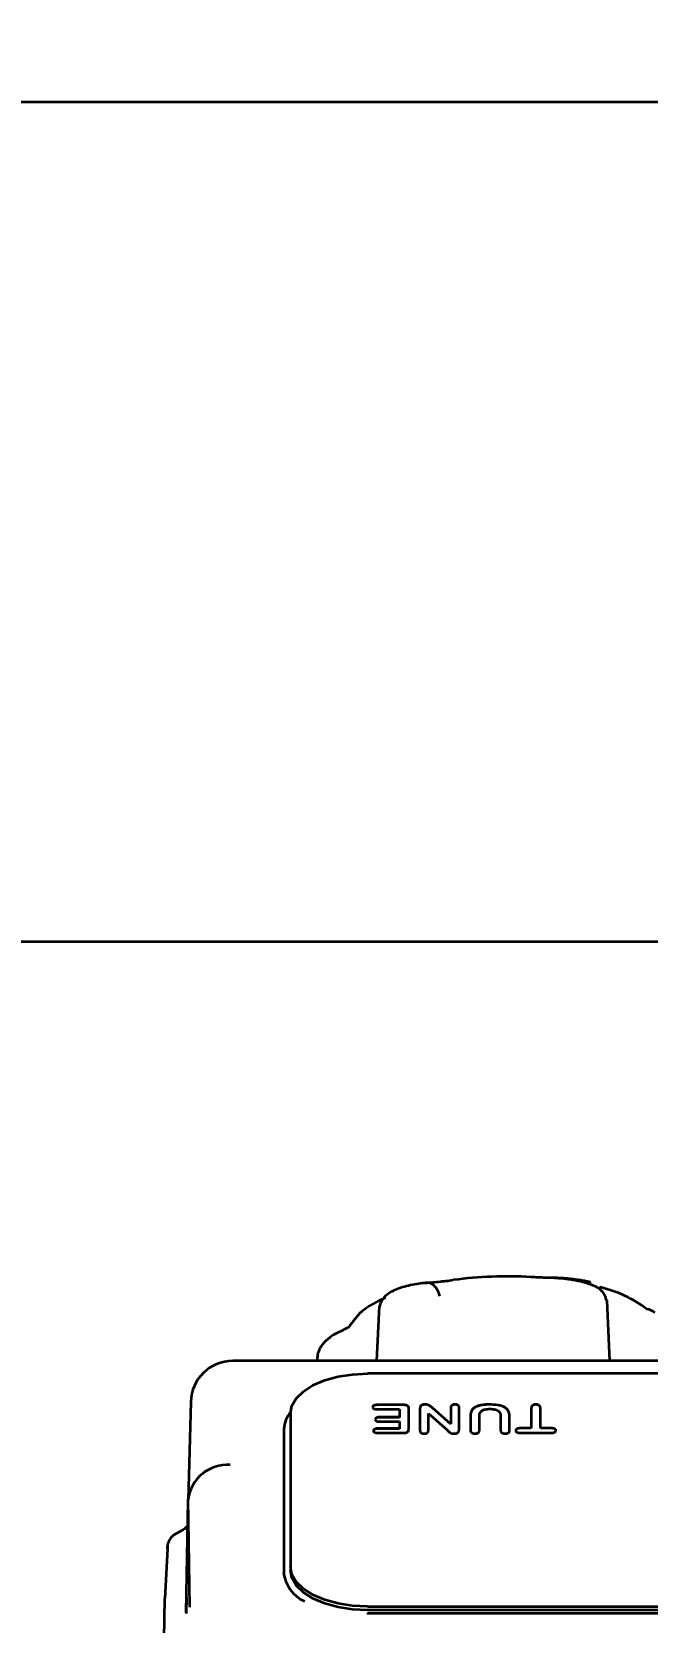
# Paper-space layout 'Blatt1' of a CAD drawing. Header units: millimetres. Extents: x 0 to 1189, y 0 to 841.
# Drawn here: x 224.64 to 229.03, y 649.37 to 660.73 of the extents above; entities that cross this region are included whole.
import ezdxf

# ---------------------------------------------------------------- set-up
doc = ezdxf.new("R2010")
doc.units = ezdxf.units.MM
doc.layers.add('BEMASSUNG', color=1, linetype='Continuous')
doc.styles.add('SLDTEXTSTYLE2', font='TXT', dxfattribs={"width": 0.75})
doc.dimstyles.new('SLDDIMSTYLE2', dxfattribs={"dimtxt": 3.5, "dimasz": 2.5, "dimexe": 0, "dimexo": 0.0625, "dimgap": 0.875, "dimtad": 1, "dimdec": 1, "dimlfac": 5, "dimrnd": 1e-09, "dimzin": 12, "dimdsep": 46, "dimtxsty": 'SLDTEXTSTYLE2', "dimsah": 1, "dimcen": 0.09, "dimadec": 0, "dimazin": 3, "dimtfac": 1, "dimtdec": 1, "dimtofl": 0, "dimtmove": 0, "dimatfit": 3, "dimfxl": 1, "dimfrac": 2, "dimtolj": 1, "dimtzin": 12, "dimarcsym": 0})

# ---------------------------------------------------------------- blocks, each defined once
blk = doc.blocks.new('_D_9')
at = {"layer": 'BEMASSUNG'}
for p, q in [((126.136, 599.232), (126.136, 758.832)), ((252.936, 599.232), (252.936, 758.832)), ((126.136, 756.832), (252.936, 756.832))]:
    blk.add_line(p, q, dxfattribs=at)
for points in [[(126.136, 756.832), (128.636, 756.482), (128.636, 757.182)], [(252.936, 756.832), (250.436, 757.182), (250.436, 756.482)]]:
    blk.add_solid(points, dxfattribs=at)
at = {"layer": 'BEMASSUNG', "insert": (185.657, 761.344), "char_height": 3.5, "attachment_point": 1, "style": 'SLDTEXTSTYLE2'}
blk.add_mtext('634', dxfattribs=at)

psp = doc.layouts.new('Blatt1')

# ---------------------------------------------------------------- linework, layer by layer
at = {"color": 7, "linetype": 'Continuous', "lineweight": 35}
for p, q in [((123.136, 660.232), (255.936, 660.232)), ((129.136, 654.232), (249.936, 654.232)), ((228.768, 651.236), (228.748, 651.668)), ((227.12, 651.628), (227.102, 651.236)), ((235.798, 651.236), (226.074, 651.236)), ((226.679, 651.286), (226.676, 651.236)), ((234.836, 651.146), (227.036, 651.146)), ((225.775, 650.944), (225.756, 650.243)), ((227.292, 650.922), (227.106, 650.922)), ((227.292, 650.922), (227.106, 650.922)), ((227.106, 650.922), (227.106, 650.922)), ((227.106, 650.891), (227.266, 650.891)), ((227.266, 650.891), (227.266, 650.834)), ((227.292, 650.922), (227.292, 650.922)), ((227.331, 650.747), (227.331, 650.897)), ((227.411, 650.898), (227.411, 650.74)), ((227.447, 650.925), (227.447, 650.924)), ((227.631, 650.784), (227.5, 650.901)), ((227.631, 650.784), (227.5, 650.9)), ((227.631, 650.902), (227.631, 650.784)), ((227.661, 650.925), (227.661, 650.924)), ((227.691, 650.746), (227.691, 650.901)), ((227.806, 650.905), (227.806, 650.906)), ((227.905, 650.925), (227.905, 650.924)), ((228.206, 650.9), (228.206, 650.756)), ((228.239, 650.925), (228.239, 650.924)), ((228.271, 650.756), (228.271, 650.9)), ((226.438, 650.749), (226.438, 649.704)), ((226.486, 650.86), (226.486, 649.767)), ((227.092, 650.818), (227.092, 650.817)), ((227.266, 650.753), (227.111, 650.753)), ((227.111, 650.753), (227.111, 650.752)), ((227.266, 650.752), (227.111, 650.752)), ((227.266, 650.834), (227.124, 650.834)), ((227.124, 650.834), (227.124, 650.833)), ((227.266, 650.833), (227.124, 650.833)), ((227.124, 650.803), (227.266, 650.803)), ((227.266, 650.834), (227.266, 650.833)), ((227.266, 650.803), (227.266, 650.753)), ((227.266, 650.753), (227.266, 650.752)), ((227.471, 650.74), (227.471, 650.86)), ((227.471, 650.86), (227.607, 650.741)), ((227.631, 650.784), (227.631, 650.784)), ((227.771, 650.839), (227.771, 650.741)), ((227.836, 650.742), (227.836, 650.842)), ((227.986, 650.841), (227.986, 650.742)), ((228.051, 650.741), (228.051, 650.838)), ((228.206, 650.756), (228.131, 650.756)), ((228.131, 650.756), (228.131, 650.755)), ((228.206, 650.755), (228.131, 650.755)), ((228.206, 650.756), (228.206, 650.755)), ((228.347, 650.756), (228.271, 650.756)), ((228.271, 650.756), (228.271, 650.755)), ((228.347, 650.755), (228.271, 650.755)), ((228.347, 650.756), (228.347, 650.755)), ((227.111, 650.722), (227.292, 650.722)), ((227.688, 650.731), (227.691, 650.746)), ((228.131, 650.722), (228.347, 650.722)), ((225.741, 649.438), (225.756, 650.238)), ((225.767, 649.478), (225.756, 650.248)), ((225.708, 650.023), (225.657, 649.995)), ((225.607, 649.896), (225.59, 649.538)), ((226.486, 649.767), (226.486, 649.741)), ((225.587, 649.538), (225.537, 646.86)), ((225.744, 649.549), (225.741, 649.438)), ((227.036, 649.481), (234.836, 649.481)), ((234.836, 649.455), (227.036, 649.455)), ((234.836, 649.432), (227.036, 649.432)), ((227.036, 649.432), (227.036, 649.426))]:
    psp.add_line(p, q, dxfattribs=at)
at = {"color": 7, "linetype": 'Continuous', "lineweight": 35, "flags": 128}
for points in [[(227.553, 651.7), (227.546, 651.722), (227.536, 651.743), (227.525, 651.761), (227.511, 651.775), (227.496, 651.786), (227.48, 651.793), (227.464, 651.795), (227.448, 651.794)], [(228.391, 651.829), (228.372, 651.829), (228.368, 651.829)], [(226.486, 650.86), (226.497, 650.916), (226.528, 650.969), (226.579, 651.019), (226.647, 651.062), (226.731, 651.098), (226.826, 651.124), (226.929, 651.14), (227.036, 651.146)], [(225.607, 649.896), (225.608, 649.908), (225.61, 649.917)], [(227.036, 649.481), (226.929, 649.486), (226.826, 649.503), (226.731, 649.529), (226.647, 649.565), (226.579, 649.608), (226.528, 649.658), (226.497, 649.711), (226.486, 649.767)], [(227.036, 649.455), (226.929, 649.461), (226.826, 649.477), (226.731, 649.503), (226.647, 649.539), (226.579, 649.582), (226.528, 649.632), (226.497, 649.686), (226.486, 649.741)]]:
    psp.add_lwpolyline(points, dxfattribs=at)
at = {"color": 7, "linetype": 'Continuous', "lineweight": 35}
for centre, radius, start, end in [((228.037, 648.825), 3.015, 86.8539, 97.3999), ((228.517, 650.935), 0.846, 52.5505, 77.346), ((229.016, 651.496), 0.111, 48.6817, 82.0799), ((226.074, 650.936), 0.3, 89.998, 178.4994), ((226.641, 650.74), 0.202, 139.2531, 177.4647), ((226.036, 650.212), 0.282, 85.9564, 172.85), ((226.698, 649.757), 0.263, 186.9782, 244.8029)]:
    psp.add_arc(centre, radius, start, end, dxfattribs=at)
for points, knots in [([(227.468, 651.795), (227.45, 651.793), (227.413, 651.79), (227.357, 651.78), (227.301, 651.767), (227.249, 651.751), (227.202, 651.729), (227.163, 651.701), (227.133, 651.666), (227.125, 651.637), (227.122, 651.623)], [0, 0, 0, 0, 0.132495, 0.273127, 0.413253, 0.546996, 0.671899, 0.787711, 0.896233, 1, 1, 1, 1]), ([(227.448, 651.794), (227.463, 651.795), (227.495, 651.797), (227.545, 651.802), (227.596, 651.808), (227.631, 651.812), (227.648, 651.815)], [0, 0, 0, 0, 0.2244403, 0.4748109, 0.7410612, 1, 1, 1, 1]), ([(228.391, 651.829), (228.378, 651.829), (228.35, 651.829), (228.305, 651.831), (228.255, 651.832), (228.22, 651.834), (228.202, 651.835)], [0, 0, 0, 0, 0.201549, 0.444367, 0.71788, 1, 1, 1, 1]), ([(228.74, 651.676), (228.74, 651.681), (228.738, 651.69), (228.73, 651.71), (228.713, 651.736), (228.679, 651.762), (228.632, 651.783), (228.572, 651.801), (228.515, 651.812), (228.466, 651.82), (228.43, 651.824), (228.397, 651.827), (228.377, 651.828), (228.368, 651.829)], [0, 0, 0, 0, 0.033399, 0.069149, 0.148792, 0.244668, 0.364288, 0.51157, 0.682623, 0.771389, 0.857144, 0.935092, 1, 1, 1, 1]), ([(228.628, 651.793), (228.628, 651.794), (228.627, 651.801), (228.607, 651.801), (228.584, 651.809), (228.547, 651.814), (228.506, 651.82), (228.464, 651.824), (228.426, 651.828), (228.402, 651.828), (228.391, 651.829)], [0, 0, 0, 0, 0.016073, 0.078807, 0.192425, 0.345636, 0.522639, 0.70303, 0.86702, 1, 1, 1, 1]), ([(227.165, 651.689), (227.105, 651.661), (226.998, 651.61), (226.929, 651.515), (226.899, 651.473)], [0, 0, 0, 0, 0.564509, 1, 1, 1, 1]), ([(228.721, 651.756), (228.717, 651.757), (228.711, 651.758), (228.698, 651.764), (228.699, 651.761), (228.699, 651.761)], [0, 0, 0, 0, 0.6650229, 0.9657532, 1, 1, 1, 1]), ([(228.745, 651.663), (228.745, 651.667), (228.746, 651.673), (228.741, 651.676), (228.739, 651.677)], [0, 0, 0, 0, 0.6333376, 1, 1, 1, 1]), ([(226.843, 651.447), (226.829, 651.441), (226.803, 651.429), (226.758, 651.399), (226.715, 651.359), (226.684, 651.307), (226.679, 651.273), (226.677, 651.258)], [0, 0, 0, 0, 0.167923, 0.329008, 0.609756, 0.829033, 1, 1, 1, 1]), ([(226.898, 651.474), (226.897, 651.473), (226.894, 651.473), (226.888, 651.469), (226.877, 651.464), (226.862, 651.456), (226.85, 651.45), (226.843, 651.447)], [0, 0, 0, 0, 0.039814, 0.156823, 0.356732, 0.639429, 1, 1, 1, 1]), ([(227.106, 650.922), (227.102, 650.922), (227.096, 650.922), (227.088, 650.92), (227.083, 650.919), (227.078, 650.916), (227.074, 650.913), (227.074, 650.909), (227.073, 650.907)], [0, 0, 0, 0, 0.313934, 0.468281, 0.603162, 0.722718, 0.829597, 1, 1, 1, 1]), ([(227.106, 650.922), (227.102, 650.921), (227.096, 650.921), (227.088, 650.92), (227.083, 650.918), (227.078, 650.916), (227.074, 650.912), (227.074, 650.908), (227.073, 650.906)], [0, 0, 0, 0, 0.313947, 0.46836, 0.603146, 0.722707, 0.82959, 1, 1, 1, 1]), ([(227.073, 650.907), (227.074, 650.904), (227.074, 650.901), (227.078, 650.897), (227.082, 650.895), (227.088, 650.893), (227.095, 650.891), (227.102, 650.891), (227.106, 650.891)], [0, 0, 0, 0, 0.170293, 0.273167, 0.395715, 0.530716, 0.684758, 1, 1, 1, 1]), ([(227.331, 650.897), (227.331, 650.901), (227.331, 650.906), (227.328, 650.912), (227.323, 650.916), (227.317, 650.919), (227.306, 650.922), (227.297, 650.922), (227.292, 650.922)], [0, 0, 0, 0, 0.176408, 0.278784, 0.380096, 0.507164, 0.667428, 1, 1, 1, 1]), ([(227.331, 650.897), (227.331, 650.9), (227.331, 650.905), (227.328, 650.911), (227.323, 650.915), (227.317, 650.918), (227.306, 650.921), (227.297, 650.921), (227.292, 650.922)], [0, 0, 0, 0, 0.176408, 0.278784, 0.380096, 0.507164, 0.667428, 1, 1, 1, 1]), ([(227.447, 650.925), (227.444, 650.925), (227.439, 650.925), (227.431, 650.923), (227.423, 650.92), (227.417, 650.916), (227.412, 650.908), (227.412, 650.901), (227.411, 650.898)], [0, 0, 0, 0, 0.173808, 0.34049, 0.485682, 0.614763, 0.817174, 1, 1, 1, 1]), ([(227.447, 650.924), (227.444, 650.924), (227.439, 650.924), (227.431, 650.922), (227.423, 650.92), (227.417, 650.915), (227.412, 650.907), (227.412, 650.901), (227.411, 650.898)], [0, 0, 0, 0, 0.1738138, 0.3405012, 0.4856974, 0.614783, 0.8174, 1, 1, 1, 1]), ([(227.5, 650.901), (227.493, 650.907), (227.483, 650.916), (227.468, 650.923), (227.457, 650.924), (227.451, 650.925), (227.447, 650.925)], [0, 0, 0, 0, 0.434149, 0.695439, 0.82617, 1, 1, 1, 1]), ([(227.5, 650.9), (227.493, 650.906), (227.483, 650.915), (227.468, 650.922), (227.457, 650.924), (227.451, 650.924), (227.447, 650.924)], [0, 0, 0, 0, 0.434149, 0.6954394, 0.8261696, 1, 1, 1, 1]), ([(227.661, 650.925), (227.659, 650.925), (227.654, 650.925), (227.647, 650.923), (227.642, 650.92), (227.636, 650.916), (227.632, 650.91), (227.632, 650.904), (227.631, 650.902)], [0, 0, 0, 0, 0.175024, 0.3395, 0.478552, 0.609488, 0.814982, 1, 1, 1, 1]), ([(227.661, 650.924), (227.659, 650.924), (227.654, 650.924), (227.647, 650.922), (227.642, 650.92), (227.636, 650.916), (227.632, 650.909), (227.632, 650.904), (227.631, 650.901)], [0, 0, 0, 0, 0.175061, 0.339487, 0.478669, 0.60945, 0.814964, 1, 1, 1, 1]), ([(227.691, 650.901), (227.691, 650.904), (227.691, 650.91), (227.687, 650.916), (227.681, 650.92), (227.676, 650.923), (227.669, 650.925), (227.664, 650.925), (227.661, 650.925)], [0, 0, 0, 0, 0.185212, 0.390304, 0.515547, 0.660355, 0.816074, 1, 1, 1, 1]), ([(227.691, 650.901), (227.691, 650.903), (227.691, 650.909), (227.687, 650.916), (227.681, 650.92), (227.676, 650.922), (227.669, 650.924), (227.664, 650.924), (227.661, 650.924)], [0, 0, 0, 0, 0.184944, 0.390281, 0.515528, 0.660342, 0.816066, 1, 1, 1, 1]), ([(227.806, 650.906), (227.8, 650.902), (227.787, 650.893), (227.773, 650.87), (227.772, 650.851), (227.771, 650.839)], [0, 0, 0, 0, 0.300562, 0.549837, 1, 1, 1, 1]), ([(227.806, 650.905), (227.8, 650.901), (227.787, 650.893), (227.773, 650.869), (227.772, 650.85), (227.771, 650.838)], [0, 0, 0, 0, 0.3006642, 0.5498217, 1, 1, 1, 1]), ([(227.905, 650.925), (227.888, 650.924), (227.861, 650.924), (227.828, 650.916), (227.813, 650.909), (227.806, 650.906)], [0, 0, 0, 0, 0.527552, 0.775608, 1, 1, 1, 1]), ([(227.905, 650.924), (227.888, 650.924), (227.861, 650.923), (227.828, 650.915), (227.813, 650.909), (227.806, 650.905)], [0, 0, 0, 0, 0.527552, 0.775608, 1, 1, 1, 1]), ([(227.836, 650.842), (227.837, 650.849), (227.838, 650.862), (227.848, 650.878), (227.862, 650.886), (227.882, 650.893), (227.899, 650.893), (227.911, 650.894)], [0, 0, 0, 0, 0.203569, 0.381127, 0.507777, 0.660988, 1, 1, 1, 1]), ([(228.051, 650.838), (228.051, 650.85), (228.049, 650.868), (228.037, 650.889), (228.02, 650.904), (227.997, 650.914), (227.958, 650.924), (227.927, 650.924), (227.905, 650.925)], [0, 0, 0, 0, 0.174726, 0.276302, 0.380891, 0.511703, 0.670431, 1, 1, 1, 1]), ([(228.051, 650.837), (228.051, 650.849), (228.049, 650.867), (228.037, 650.889), (228.02, 650.903), (227.997, 650.914), (227.958, 650.923), (227.927, 650.924), (227.905, 650.924)], [0, 0, 0, 0, 0.174719, 0.27629, 0.380917, 0.511724, 0.670445, 1, 1, 1, 1]), ([(227.911, 650.894), (227.923, 650.893), (227.94, 650.893), (227.961, 650.886), (227.975, 650.878), (227.985, 650.862), (227.986, 650.849), (227.986, 650.841)], [0, 0, 0, 0, 0.3394199, 0.4879948, 0.6205744, 0.7876378, 1, 1, 1, 1]), ([(228.239, 650.925), (228.236, 650.925), (228.231, 650.925), (228.224, 650.923), (228.217, 650.92), (228.212, 650.916), (228.207, 650.909), (228.207, 650.903), (228.206, 650.9)], [0, 0, 0, 0, 0.1803501, 0.3369267, 0.4831851, 0.6121325, 0.7893955, 1, 1, 1, 1]), ([(228.239, 650.924), (228.236, 650.924), (228.231, 650.924), (228.224, 650.922), (228.217, 650.92), (228.212, 650.916), (228.207, 650.909), (228.207, 650.903), (228.206, 650.9)], [0, 0, 0, 0, 0.180315, 0.336862, 0.483092, 0.612169, 0.78918, 1, 1, 1, 1]), ([(228.271, 650.9), (228.271, 650.903), (228.271, 650.909), (228.266, 650.916), (228.26, 650.92), (228.254, 650.923), (228.247, 650.925), (228.241, 650.925), (228.239, 650.925)], [0, 0, 0, 0, 0.183491, 0.3881569, 0.5153044, 0.6605173, 0.8177707, 1, 1, 1, 1]), ([(228.271, 650.9), (228.271, 650.902), (228.271, 650.908), (228.266, 650.915), (228.26, 650.92), (228.254, 650.922), (228.247, 650.924), (228.241, 650.924), (228.239, 650.924)], [0, 0, 0, 0, 0.183459, 0.388306, 0.515431, 0.660618, 0.817786, 1, 1, 1, 1]), ([(227.111, 650.753), (227.107, 650.753), (227.101, 650.753), (227.093, 650.751), (227.088, 650.75), (227.084, 650.747), (227.08, 650.743), (227.079, 650.74), (227.079, 650.737)], [0, 0, 0, 0, 0.31624, 0.46923, 0.606442, 0.724973, 0.823272, 1, 1, 1, 1]), ([(227.111, 650.752), (227.107, 650.752), (227.101, 650.752), (227.093, 650.751), (227.088, 650.749), (227.084, 650.746), (227.08, 650.743), (227.079, 650.739), (227.079, 650.737)], [0, 0, 0, 0, 0.316281, 0.469291, 0.606521, 0.725223, 0.823536, 1, 1, 1, 1]), ([(227.124, 650.834), (227.119, 650.834), (227.113, 650.834), (227.106, 650.832), (227.101, 650.83), (227.097, 650.828), (227.093, 650.824), (227.093, 650.82), (227.092, 650.818)], [0, 0, 0, 0, 0.31813, 0.471275, 0.60731, 0.722983, 0.822084, 1, 1, 1, 1]), ([(227.124, 650.833), (227.119, 650.833), (227.113, 650.833), (227.106, 650.831), (227.101, 650.829), (227.097, 650.827), (227.093, 650.823), (227.093, 650.82), (227.092, 650.817)], [0, 0, 0, 0, 0.318165, 0.471251, 0.607292, 0.72297, 0.822076, 1, 1, 1, 1]), ([(227.092, 650.818), (227.093, 650.816), (227.093, 650.812), (227.097, 650.809), (227.101, 650.806), (227.106, 650.804), (227.113, 650.803), (227.119, 650.803), (227.124, 650.803)], [0, 0, 0, 0, 0.174704, 0.272242, 0.393764, 0.527512, 0.682742, 1, 1, 1, 1]), ([(228.131, 650.756), (228.127, 650.756), (228.12, 650.755), (228.111, 650.754), (228.106, 650.752), (228.102, 650.749), (228.097, 650.745), (228.096, 650.741), (228.096, 650.739)], [0, 0, 0, 0, 0.314523, 0.470621, 0.604464, 0.722315, 0.829632, 1, 1, 1, 1]), ([(228.131, 650.755), (228.127, 650.755), (228.12, 650.755), (228.111, 650.753), (228.106, 650.751), (228.102, 650.749), (228.097, 650.745), (228.096, 650.741), (228.096, 650.738)], [0, 0, 0, 0, 0.314545, 0.470717, 0.604484, 0.72235, 0.829875, 1, 1, 1, 1]), ([(228.381, 650.739), (228.381, 650.741), (228.38, 650.745), (228.376, 650.749), (228.372, 650.752), (228.366, 650.754), (228.358, 650.755), (228.351, 650.756), (228.347, 650.756)], [0, 0, 0, 0, 0.170936, 0.274654, 0.394235, 0.527756, 0.673571, 1, 1, 1, 1]), ([(228.381, 650.738), (228.381, 650.741), (228.38, 650.745), (228.376, 650.749), (228.372, 650.751), (228.366, 650.753), (228.358, 650.755), (228.351, 650.755), (228.347, 650.755)], [0, 0, 0, 0, 0.170699, 0.274435, 0.394185, 0.527729, 0.673514, 1, 1, 1, 1]), ([(227.079, 650.737), (227.079, 650.735), (227.08, 650.731), (227.084, 650.728), (227.088, 650.725), (227.093, 650.724), (227.101, 650.722), (227.107, 650.722), (227.111, 650.722)], [0, 0, 0, 0, 0.170212, 0.274007, 0.395213, 0.530859, 0.684621, 1, 1, 1, 1]), ([(227.292, 650.722), (227.297, 650.722), (227.306, 650.722), (227.317, 650.725), (227.324, 650.729), (227.33, 650.736), (227.331, 650.743), (227.331, 650.747)], [0, 0, 0, 0, 0.333254, 0.488815, 0.620802, 0.794577, 1, 1, 1, 1]), ([(227.411, 650.74), (227.412, 650.737), (227.412, 650.731), (227.416, 650.725), (227.422, 650.721), (227.427, 650.718), (227.434, 650.717), (227.439, 650.717), (227.442, 650.717)], [0, 0, 0, 0, 0.210276, 0.38766, 0.515616, 0.659389, 0.808451, 1, 1, 1, 1]), ([(227.442, 650.717), (227.444, 650.717), (227.449, 650.717), (227.456, 650.718), (227.461, 650.721), (227.467, 650.725), (227.471, 650.731), (227.471, 650.737), (227.471, 650.74)], [0, 0, 0, 0, 0.175776, 0.341355, 0.481178, 0.611636, 0.787685, 1, 1, 1, 1]), ([(227.607, 650.741), (227.612, 650.735), (227.619, 650.728), (227.63, 650.721), (227.636, 650.719), (227.644, 650.717), (227.65, 650.717), (227.653, 650.717)], [0, 0, 0, 0, 0.429961, 0.558738, 0.687671, 0.839754, 1, 1, 1, 1]), ([(227.653, 650.717), (227.657, 650.717), (227.664, 650.717), (227.674, 650.72), (227.682, 650.724), (227.686, 650.729), (227.688, 650.731)], [0, 0, 0, 0, 0.296579, 0.568228, 0.794071, 1, 1, 1, 1]), ([(227.771, 650.741), (227.772, 650.739), (227.772, 650.733), (227.777, 650.726), (227.783, 650.721), (227.789, 650.719), (227.796, 650.717), (227.801, 650.717), (227.804, 650.717)], [0, 0, 0, 0, 0.183657, 0.388623, 0.516235, 0.659848, 0.81754, 1, 1, 1, 1]), ([(227.804, 650.717), (227.807, 650.717), (227.812, 650.717), (227.819, 650.719), (227.826, 650.721), (227.831, 650.726), (227.836, 650.733), (227.836, 650.739), (227.836, 650.742)], [0, 0, 0, 0, 0.175138, 0.34047, 0.480463, 0.611389, 0.815247, 1, 1, 1, 1]), ([(227.986, 650.742), (227.987, 650.739), (227.987, 650.733), (227.992, 650.726), (227.998, 650.721), (228.004, 650.719), (228.011, 650.717), (228.016, 650.717), (228.019, 650.717)], [0, 0, 0, 0, 0.183893, 0.388491, 0.517346, 0.660166, 0.808042, 1, 1, 1, 1]), ([(228.019, 650.717), (228.022, 650.717), (228.027, 650.717), (228.034, 650.719), (228.04, 650.721), (228.046, 650.726), (228.051, 650.733), (228.051, 650.739), (228.051, 650.741)], [0, 0, 0, 0, 0.18045, 0.337407, 0.4801418, 0.610962, 0.8156744, 1, 1, 1, 1]), ([(228.096, 650.739), (228.096, 650.736), (228.097, 650.732), (228.101, 650.728), (228.106, 650.726), (228.111, 650.724), (228.12, 650.722), (228.127, 650.722), (228.131, 650.722)], [0, 0, 0, 0, 0.170658, 0.27366, 0.395165, 0.527011, 0.684541, 1, 1, 1, 1]), ([(228.347, 650.722), (228.351, 650.722), (228.358, 650.722), (228.366, 650.724), (228.372, 650.726), (228.376, 650.728), (228.38, 650.732), (228.381, 650.736), (228.381, 650.739)], [0, 0, 0, 0, 0.316016, 0.469961, 0.605945, 0.725486, 0.823805, 1, 1, 1, 1]), ([(225.756, 650.238), (225.756, 650.24), (225.756, 650.243), (225.756, 650.246), (225.756, 650.247), (225.756, 650.248)], [0, 0, 0, 0, 0.5689015, 0.8015111, 1, 1, 1, 1]), ([(225.661, 649.997), (225.654, 649.993), (225.646, 649.987), (225.638, 649.978), (225.634, 649.974), (225.63, 649.969), (225.626, 649.964), (225.62, 649.955), (225.61, 649.936), (225.608, 649.916), (225.607, 649.902)], [0, 0, 0, 0, 0.206506, 0.261155, 0.315692, 0.369628, 0.422556, 0.47454, 0.638297, 1, 1, 1, 1]), ([(225.749, 650.048), (225.748, 650.048), (225.744, 650.054), (225.729, 650.033), (225.716, 650.027), (225.708, 650.023)], [0, 0, 0, 0, 0.048291, 0.375228, 1, 1, 1, 1]), ([(225.741, 649.438), (225.741, 649.437), (225.741, 649.435), (225.741, 649.433), (225.741, 649.432), (225.741, 649.432), (225.741, 649.432)], [0, 0, 0, 0, 0.64033, 0.854484, 0.937322, 1, 1, 1, 1])]:
    psp.add_open_spline(points, degree=3, knots=knots, dxfattribs=at)

# ---------------------------------------------------------------- dimensions: what is measured, and where the dimension line sits
at = {"layer": 'BEMASSUNG'}
dim = psp.add_linear_dim(base=(252.936, 756.832), p1=(126.136, 599.232), p2=(252.936, 599.232), dimstyle='SLDDIMSTYLE2', dxfattribs=at)
dim.commit()
dim.dimension.update_dxf_attribs({"geometry": '_D_9', "text_midpoint": (189.536, 756.832), "dimtype": 160})

doc.saveas('drawing.dxf')
